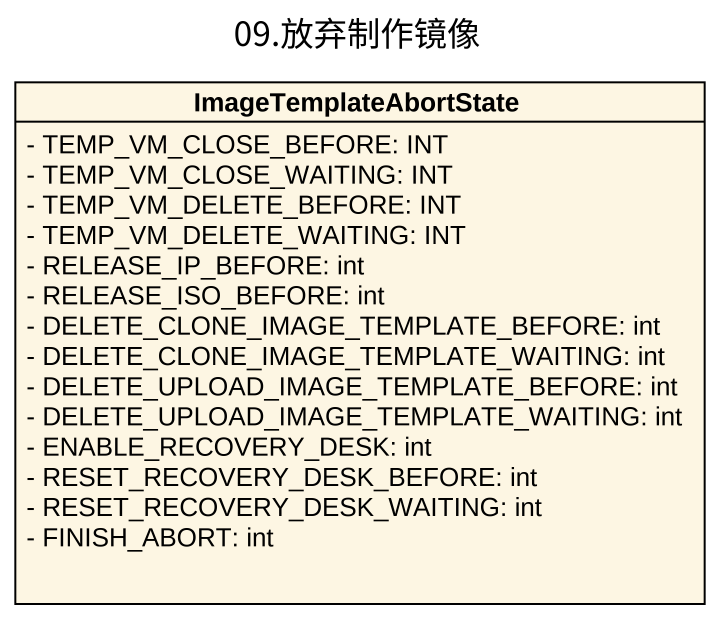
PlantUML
@startuml
title 09.放弃制作镜像
hide circle
hide empty members
skinparam classAttributeIconSize 0
class ImageTemplateAbortState {
  - TEMP_VM_CLOSE_BEFORE: INT
  - TEMP_VM_CLOSE_WAITING: INT
  - TEMP_VM_DELETE_BEFORE: INT
  - TEMP_VM_DELETE_WAITING: INT
  - RELEASE_IP_BEFORE: int
  - RELEASE_ISO_BEFORE: int
  - DELETE_CLONE_IMAGE_TEMPLATE_BEFORE: int
  - DELETE_CLONE_IMAGE_TEMPLATE_WAITING: int
  - DELETE_UPLOAD_IMAGE_TEMPLATE_BEFORE: int
  - DELETE_UPLOAD_IMAGE_TEMPLATE_WAITING: int
  - ENABLE_RECOVERY_DESK: int
  - RESET_RECOVERY_DESK_BEFORE: int
  - RESET_RECOVERY_DESK_WAITING: int
  - FINISH_ABORT: int
}
@enduml
